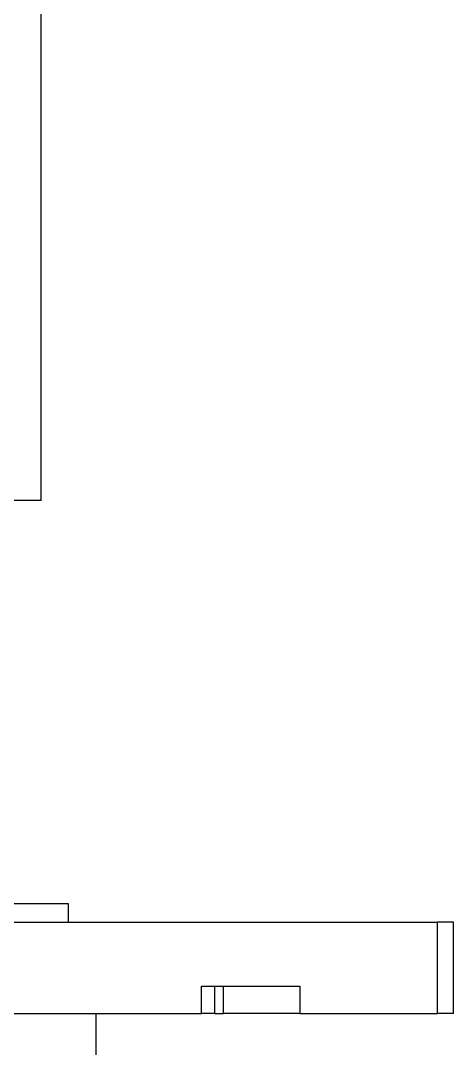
# Model space of a CAD drawing. Extents: x 0 to 995, y 0 to 729.
# Drawn here: x 277.5 to 301.1, y 252.5 to 308.5 of the extents above; entities that cross this region are included whole.
import ezdxf

# ---------------------------------------------------------------- set-up
doc = ezdxf.new("R2010")
doc.units = 0
doc.header["$LTSCALE"] = 10
doc.header["$MEASUREMENT"] = 0
doc.layers.add('1', color=7, linetype='CONTINUOUS')

msp = doc.modelspace()

# ---------------------------------------------------------------- linework, layer by layer
at = {"layer": '1', "color": 7, "linetype": 'Continuous', "lineweight": -3}
for p, q in [((278.597, 282.361), (278.597, 387.361)), ((278.597, 282.361), (233.597, 282.361)), ((280.097, 260.361), (232.097, 260.361)), ((280.097, 259.361), (280.097, 260.361)), ((265.976, 259.361), (300.219, 259.361)), ((301.097, 259.361), (300.219, 259.361)), ((300.219, 254.361), (300.219, 259.361)), ((301.097, 254.361), (301.097, 259.361)), ((287.343, 255.861), (292.717, 255.861)), ((287.343, 254.361), (287.343, 255.861)), ((288.076, 254.361), (288.076, 255.861)), ((288.556, 254.361), (288.556, 255.861)), ((292.717, 255.861), (292.717, 254.361)), ((265.976, 254.361), (287.343, 254.361)), ((281.597, 236.361), (281.597, 254.361)), ((288.076, 254.361), (287.343, 254.361)), ((288.075, 254.361), (288.556, 254.361)), ((292.717, 254.361), (288.556, 254.361)), ((292.717, 254.361), (300.219, 254.361)), ((301.097, 254.361), (300.219, 254.361))]:
    msp.add_line(p, q, dxfattribs=at)

doc.saveas('drawing.dxf')
